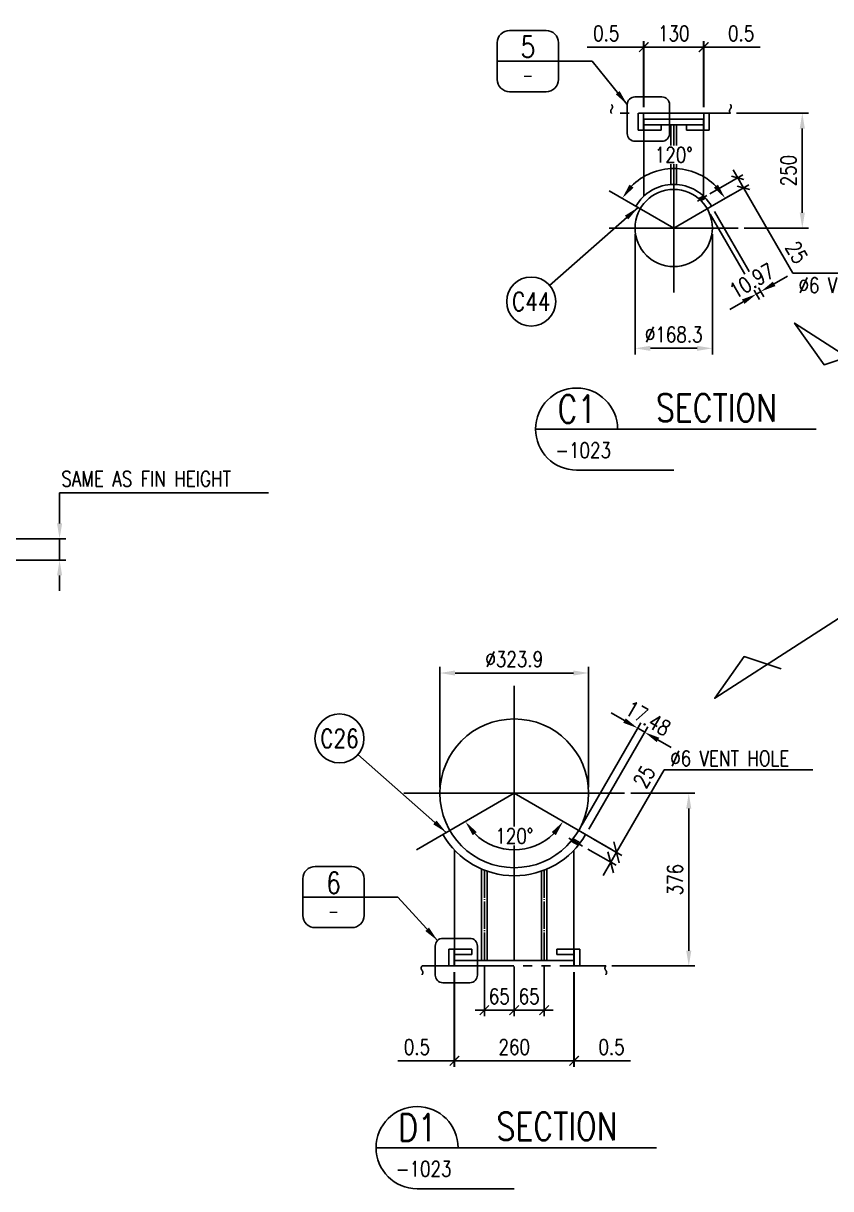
# Model space of a CAD drawing. Header units: millimetres. Extents: x 0 to 91981, y -132907 to 77676.
# Drawn here: x 62907 to 68178, y 6235 to 13848 of the extents above; entities that cross this region are included whole.
import ezdxf
from ezdxf.enums import TextEntityAlignment as Align

# ---------------------------------------------------------------- set-up
doc = ezdxf.new("R2010")
doc.units = ezdxf.units.MM
doc.header["$LTSCALE"] = 60
doc.linetypes.add('JNK-CENTER', pattern=[34, 30, -1.5, 1, -1.5])
doc.linetypes.add('JNK-PHANTOM', pattern=[15, 10, -1, 1, -1, 1, -1])
for name, color, linetype in [('CEN-R', 1, 'JNK-CENTER'), ('CON-C', 4, 'Continuous'), ('CON-G', 3, 'Continuous'), ('CON-W', 7, 'Continuous'), ('CON-Y', 2, 'Continuous'), ('Dim-W', 7, 'Continuous'), ('PHA-M', 6, 'JNK-PHANTOM'), ('PHA-W', 7, 'JNK-PHANTOM'), ('TXT-Y', 2, 'Continuous')]:
    doc.layers.add(name, color=color, linetype=linetype)
doc.layers.add('CONT-G', color=3, linetype='Continuous', lineweight=25)
doc.styles.add('SIMPLEX', font='simplex.shx', dxfattribs={"width": 0.8})
doc.dimstyles.new('DIM40', dxfattribs={"dimscale": 40, "dimtxt": 2.5, "dimasz": 2.5, "dimexe": 1, "dimexo": 1, "dimgap": 1, "dimtad": 1, "dimdec": 1, "dimdsep": 46, "dimtxsty": 'SIMPLEX', "dimcen": 0, "dimclrd": 256, "dimclre": 256, "dimclrt": 2, "dimadec": 1, "dimazin": 2, "dimtfac": 1, "dimtdec": 1, "dimtix": 1, "dimtmove": 2, "dimatfit": 2, "dimfxl": 1, "dimarcsym": 1})
doc.dimstyles.new('DIM40X3', dxfattribs={"dimscale": 40, "dimtxt": 2.5, "dimasz": 2.5, "dimexe": 1, "dimexo": 1, "dimgap": 1, "dimtad": 1, "dimdec": 1, "dimlfac": 0.333333, "dimdsep": 46, "dimtxsty": 'SIMPLEX', "dimcen": 0, "dimclrd": 256, "dimclre": 256, "dimclrt": 2, "dimadec": 1, "dimazin": 2, "dimtfac": 1, "dimtdec": 1, "dimtix": 1, "dimtmove": 2, "dimatfit": 2, "dimfxl": 1, "dimarcsym": 1})

# ---------------------------------------------------------------- blocks, each defined once
blk = doc.blocks.new('_Oblique')
at = {"color": 0, "linetype": 'ByBlock', "lineweight": -2}
blk.add_line((-0.5, -0.5), (0.5, 0.5), dxfattribs=at)
blk = doc.blocks.new('*D407')
at = {"layer": 'CON-W', "lineweight": -2, "transparency": 16777216}
for p, q in [((66958.4, 13300.6), (66958.4, 13732.3)), ((67348.4, 13300.6), (67348.4, 13732.3)), ((66958.4, 13692.3), (67348.4, 13692.3))]:
    blk.add_line(p, q, dxfattribs=at)
at = {"layer": 'DEFPOINTS', "color": 0, "transparency": 16777216}
for p in [(67348.4, 13692.3), (66958.4, 13260.6), (67348.4, 13260.6)]:
    blk.add_point(p, dxfattribs=at)
at = {"layer": 'CON-W', "lineweight": -2, "transparency": 16777216, "xscale": 60, "yscale": 60, "zscale": 60, "rotation": 180}
blk.add_blockref('_Oblique', (66958.4, 13692.3), dxfattribs=at)
at = {"layer": 'CON-W', "lineweight": -2, "transparency": 16777216, "xscale": 60, "yscale": 60, "zscale": 60}
blk.add_blockref('_Oblique', (67348.4, 13692.3), dxfattribs=at)
at = {"layer": 'CON-W', "color": 2, "transparency": 16777216, "insert": (67153.4, 13782.3), "char_height": 100, "attachment_point": 5, "style": 'SIMPLEX'}
blk.add_mtext('130', dxfattribs=at)
blk = doc.blocks.new('*D408')
at = {"layer": 'CON-W', "lineweight": -2, "transparency": 16777216}
for p, q in [((66956.9, 13300.6), (66956.9, 13732.3)), ((66958.4, 13300.6), (66958.4, 13732.3)), ((66956.9, 13692.3), (66589.3, 13692.3)), ((66958.4, 13692.3), (66956.9, 13692.3)), ((66958.4, 13692.3), (67018.4, 13692.3))]:
    blk.add_line(p, q, dxfattribs=at)
at = {"layer": 'DEFPOINTS', "color": 0, "transparency": 16777216}
for p in [(66958.4, 13692.3), (66956.9, 13260.6), (66958.4, 13260.6)]:
    blk.add_point(p, dxfattribs=at)
at = {"layer": 'CON-W', "lineweight": -2, "transparency": 16777216, "xscale": 60, "yscale": 60, "zscale": 60}
blk.add_blockref('_Oblique', (66956.9, 13692.3), dxfattribs=at)
at = {"layer": 'CON-W', "lineweight": -2, "transparency": 16777216, "xscale": 60, "yscale": 60, "zscale": 60, "rotation": 180}
blk.add_blockref('_Oblique', (66958.4, 13692.3), dxfattribs=at)
at = {"layer": 'CON-W', "color": 2, "transparency": 16777216, "insert": (66713.1, 13782.3), "char_height": 100, "attachment_point": 5, "style": 'SIMPLEX'}
blk.add_mtext('0.5', dxfattribs=at)
blk = doc.blocks.new('*D409')
at = {"layer": 'CON-W', "lineweight": -2, "transparency": 16777216}
for p, q in [((67348.4, 13300.6), (67348.4, 13732.3)), ((67349.9, 13300.6), (67349.9, 13732.3)), ((67348.4, 13692.3), (67288.4, 13692.3)), ((67348.4, 13692.3), (67349.9, 13692.3)), ((67349.9, 13692.3), (67717.5, 13692.3))]:
    blk.add_line(p, q, dxfattribs=at)
at = {"layer": 'DEFPOINTS', "color": 0, "transparency": 16777216}
for p in [(67349.9, 13692.3), (67348.4, 13260.6), (67349.9, 13260.6)]:
    blk.add_point(p, dxfattribs=at)
at = {"layer": 'CON-W', "lineweight": -2, "transparency": 16777216, "xscale": 60, "yscale": 60, "zscale": 60}
blk.add_blockref('_Oblique', (67348.4, 13692.3), dxfattribs=at)
at = {"layer": 'CON-W', "lineweight": -2, "transparency": 16777216, "xscale": 60, "yscale": 60, "zscale": 60, "rotation": 180}
blk.add_blockref('_Oblique', (67349.9, 13692.3), dxfattribs=at)
at = {"layer": 'CON-W', "color": 2, "transparency": 16777216, "insert": (67593.7, 13782.3), "char_height": 100, "attachment_point": 5, "style": 'SIMPLEX'}
blk.add_mtext('0.5', dxfattribs=at)
blk = doc.blocks.new('*D538')
at = {"lineweight": -2, "transparency": 16777216}
for p, q in [((67563.4, 13260.6), (68033.1, 13260.6)), ((67993.1, 12610.6), (67993.1, 13160.6)), ((67614.2, 12510.6), (68033.1, 12510.6))]:
    blk.add_line(p, q, dxfattribs=at)
at = {"transparency": 16777216}
for points in [[(67976.4, 13160.6), (68009.8, 13160.6), (67993.1, 13260.6)], [(67976.4, 12610.6), (68009.8, 12610.6), (67993.1, 12510.6)]]:
    blk.add_solid(points, dxfattribs=at)
at = {"layer": 'DEFPOINTS', "color": 0, "transparency": 16777216}
for p in [(67523.4, 13260.6), (67993.1, 13260.6), (67574.2, 12510.6)]:
    blk.add_point(p, dxfattribs=at)
at = {"color": 2, "transparency": 16777216, "insert": (67903.1, 12885.6), "char_height": 100, "attachment_point": 5, "rotation": 90, "style": 'SIMPLEX'}
blk.add_mtext('250', dxfattribs=at)
blk = doc.blocks.new('*D410')
at = {"lineweight": -2, "transparency": 16777216}
for p, q in [((67392, 12602.1), (67713.9, 12044.6)), ((67420.5, 12618.6), (67742.4, 12061)), ((67809, 12145.7), (67895.6, 12195.7)), ((67607.3, 12029.2), (67520.7, 11979.2)), ((67722.4, 12095.7), (67693.9, 12079.2))]:
    blk.add_line(p, q, dxfattribs=at)
at = {"transparency": 16777216}
for points in [[(67800.7, 12160.1), (67817.4, 12131.2), (67722.4, 12095.7)], [(67599, 12043.7), (67615.7, 12014.8), (67693.9, 12079.2)]]:
    blk.add_solid(points, dxfattribs=at)
at = {"layer": 'DEFPOINTS', "color": 0, "transparency": 16777216}
for p in [(67400.5, 12653.2), (67372, 12636.8)]:
    blk.add_point(p, dxfattribs=at)
at = {"color": 2, "transparency": 16777216, "insert": (67663.2, 12165.4), "char_height": 100, "attachment_point": 5, "rotation": 30, "style": 'SIMPLEX', "bg_fill": 3, "box_fill_scale": 1.1, "bg_fill_color": 256, "bg_fill_true_color": 13158600, "bg_fill_transparency": 0}
blk.add_mtext('10.97', dxfattribs=at)
at = {"layer": 'DEFPOINTS', "color": 0, "transparency": 16777216}
blk.add_point((67693.9, 12079.2), dxfattribs=at)
blk = doc.blocks.new('*D411')
at = {"lineweight": -2, "transparency": 16777216}
for p, q in [((66901, 12470.6), (66901, 11684.6)), ((67405.9, 12470.6), (67405.9, 11684.6)), ((67001, 11724.6), (67305.9, 11724.6))]:
    blk.add_line(p, q, dxfattribs=at)
at = {"transparency": 16777216}
for points in [[(67001, 11741.3), (67001, 11707.9), (66901, 11724.6)], [(67305.9, 11741.3), (67305.9, 11707.9), (67405.9, 11724.6)]]:
    blk.add_solid(points, dxfattribs=at)
at = {"layer": 'DEFPOINTS', "color": 0, "transparency": 16777216}
for p in [(66901, 12510.6), (67405.9, 12510.6), (67405.9, 11724.6)]:
    blk.add_point(p, dxfattribs=at)
at = {"color": 2, "transparency": 16777216, "insert": (67153.4, 11814.6), "char_height": 100, "attachment_point": 5, "style": 'SIMPLEX'}
blk.add_mtext('%%C168.3', dxfattribs=at)
blk = doc.blocks.new('*D412')
at = {"layer": 'CON-W', "lineweight": -2, "transparency": 16777216}
for p, q in [((66785, 12723.2), (66782.6, 12724.7)), ((67435.2, 12673.2), (67524.2, 12724.7))]:
    blk.add_line(p, q, dxfattribs=at)
blk.add_arc((67153.4, 12510.6), 388.2, 44.80072, 135.19928, dxfattribs=at)
at = {"layer": 'CON-W', "transparency": 16777216}
for points in [[(66891.2, 12774), (66864.7, 12794.2), (66817.2, 12704.7)], [(67442.1, 12794.2), (67415.6, 12774), (67489.6, 12704.7)]]:
    blk.add_solid(points, dxfattribs=at)
at = {"layer": 'DEFPOINTS', "color": 0, "transparency": 16777216}
for p in [(67286.2, 12875.3), (66819.7, 12703.2), (67400.5, 12653.2), (67153.4, 12510.6), (67153.4, 12510.6)]:
    blk.add_point(p, dxfattribs=at)
at = {"layer": 'CON-W', "color": 2, "transparency": 16777216, "insert": (67153.4, 12988.8), "char_height": 100, "attachment_point": 5, "style": 'SIMPLEX', "bg_fill": 3, "box_fill_scale": 1.1, "bg_fill_color": 256, "bg_fill_true_color": 13158600, "bg_fill_transparency": 0}
blk.add_mtext('120°', dxfattribs=at)
blk = doc.blocks.new('*D539')
at = {"layer": 'DEFPOINTS', "color": 0, "transparency": 16777216}
for p in [(67571.1, 12838.3), (67354.3, 12713.2), (67400.5, 12653.2)]:
    blk.add_point(p, dxfattribs=at)
at = {"layer": 'Dim-W', "lineweight": -2, "transparency": 16777216}
for p, q in [((67571.1, 12838.3), (67541.1, 12890.3)), ((67389, 12733.2), (67605.7, 12858.3)), ((67435.2, 12673.2), (67643.2, 12793.4)), ((67571.1, 12838.3), (67608.6, 12773.4)), ((67608.6, 12773.4), (67930.5, 12215.8))]:
    blk.add_line(p, q, dxfattribs=at)
at = {"layer": 'Dim-W', "lineweight": -2, "transparency": 16777216, "xscale": 60, "yscale": 60, "zscale": 60}
for p, rotation in [((67571.1, 12838.3), 300.0000000000005), ((67608.6, 12773.4), 120.0000000000005)]:
    blk.add_blockref('_Oblique', p, dxfattribs=dict(at, rotation=rotation))
at = {"layer": 'Dim-W', "color": 2, "transparency": 16777216, "insert": (67956.1, 12351.5), "char_height": 100, "attachment_point": 5, "rotation": 300, "style": 'SIMPLEX', "bg_fill": 3, "box_fill_scale": 1.1, "bg_fill_color": 256, "bg_fill_true_color": 13158600, "bg_fill_transparency": 0}
blk.add_mtext('25', dxfattribs=at)
blk = doc.blocks.new('*D560')
at = {"layer": 'DEFPOINTS', "color": 0, "transparency": 16777216}
for p in [(62515.4, 10480.5), (63143.4, 10480.5), (62631.8, 10340.6)]:
    blk.add_point(p, dxfattribs=at)
at = {"layer": 'Dim-W', "lineweight": -2, "transparency": 16777216}
for p, q in [((63143.4, 10580.5), (63143.4, 10680.5)), ((62555.4, 10480.5), (63183.4, 10480.5)), ((63143.4, 10340.6), (63143.4, 10480.5)), ((62671.8, 10340.6), (63183.4, 10340.6)), ((63143.4, 10240.6), (63143.4, 10140.6))]:
    blk.add_line(p, q, dxfattribs=at)
at = {"layer": 'Dim-W', "transparency": 16777216}
for points in [[(63126.8, 10580.5), (63160.1, 10580.5), (63143.4, 10480.5)], [(63126.8, 10240.6), (63160.1, 10240.6), (63143.4, 10340.6)]]:
    blk.add_solid(points, dxfattribs=at)
blk = doc.blocks.new('*D563')
at = {"lineweight": -2, "transparency": 16777216}
for p, q in [((66873, 8817.4), (67292, 8817.4)), ((67252, 8717.4), (67252, 7789.4)), ((66750, 7689.4), (67292, 7689.4))]:
    blk.add_line(p, q, dxfattribs=at)
at = {"transparency": 16777216}
for points in [[(67235.3, 8717.4), (67268.6, 8717.4), (67252, 8817.4)], [(67235.3, 7789.4), (67268.6, 7789.4), (67252, 7689.4)]]:
    blk.add_solid(points, dxfattribs=at)
at = {"layer": 'DEFPOINTS', "color": 0, "transparency": 16777216}
for p in [(66833, 8817.4), (66710, 7689.4), (67252, 7689.4)]:
    blk.add_point(p, dxfattribs=at)
at = {"color": 2, "transparency": 16777216, "insert": (67162, 8253.4), "char_height": 100, "attachment_point": 5, "rotation": 90, "style": 'SIMPLEX'}
blk.add_mtext('376', dxfattribs=at)
blk = doc.blocks.new('*D457')
at = {"lineweight": -2, "transparency": 16777216}
for p, q in [((65626.4, 8857.4), (65626.4, 9643.4)), ((65726.4, 9603.4), (66498.1, 9603.4)), ((66598.1, 8857.4), (66598.1, 9643.4))]:
    blk.add_line(p, q, dxfattribs=at)
at = {"transparency": 16777216}
for points in [[(65726.4, 9620), (65726.4, 9586.7), (65626.4, 9603.4)], [(66498.1, 9620), (66498.1, 9586.7), (66598.1, 9603.4)]]:
    blk.add_solid(points, dxfattribs=at)
at = {"layer": 'DEFPOINTS', "color": 0, "transparency": 16777216}
for p in [(66598.1, 9603.4), (65626.4, 8817.4), (66598.1, 8817.4)]:
    blk.add_point(p, dxfattribs=at)
at = {"color": 2, "transparency": 16777216, "insert": (66112.2, 9693.4), "char_height": 100, "attachment_point": 5, "style": 'SIMPLEX'}
blk.add_mtext('%%C323.9', dxfattribs=at)
blk = doc.blocks.new('*D458')
at = {"layer": 'CON-W', "lineweight": -2, "transparency": 16777216}
blk.add_arc((66112.2, 8817.4), 368.8, 225.58439, 314.41561, dxfattribs=at)
at = {"layer": 'CON-W', "transparency": 16777216}
for points in [[(65841, 8543.8), (65867.3, 8564.2), (65792.9, 8633)], [(66357.2, 8564.2), (66383.5, 8543.8), (66431.6, 8633)]]:
    blk.add_solid(points, dxfattribs=at)
at = {"layer": 'DEFPOINTS', "color": 0, "transparency": 16777216}
for p in [(66112.2, 8817.4), (66112.2, 8817.4), (65473.5, 8448.6), (66751, 8448.6)]:
    blk.add_point(p, dxfattribs=at)
at = {"layer": 'CON-W', "color": 2, "transparency": 16777216, "insert": (66112.2, 8538.6), "char_height": 100, "attachment_point": 5, "style": 'SIMPLEX', "bg_fill": 3, "box_fill_scale": 1.1, "bg_fill_color": 256, "bg_fill_true_color": 13158600, "bg_fill_transparency": 0}
blk.add_mtext('120°', dxfattribs=at)
at = {"layer": 'DEFPOINTS', "color": 0, "transparency": 16777216}
blk.add_point((65986.1, 8470.9), dxfattribs=at)
blk = doc.blocks.new('*D564')
at = {"layer": 'DEFPOINTS', "color": 0, "transparency": 16777216}
for p in [(66964.1, 9216.3), (66533, 8574.5), (66578.4, 8548.3)]:
    blk.add_point(p, dxfattribs=at)
at = {"layer": 'Dim-W', "lineweight": -2, "transparency": 16777216}
for p, q in [((66832.1, 9292.5), (66745.5, 9342.5)), ((66553, 8609.1), (66938.7, 9277.2)), ((66598.4, 8582.9), (66984.1, 9250.9)), ((66918.7, 9242.5), (66964.1, 9216.3)), ((67050.7, 9166.3), (67137.3, 9116.3))]:
    blk.add_line(p, q, dxfattribs=at)
at = {"layer": 'Dim-W', "transparency": 16777216}
for points in [[(66840.4, 9307), (66823.8, 9278.1), (66918.7, 9242.5)], [(67059, 9180.7), (67042.4, 9151.9), (66964.1, 9216.3)]]:
    blk.add_solid(points, dxfattribs=at)
at = {"layer": 'Dim-W', "color": 2, "transparency": 16777216, "insert": (66986.4, 9307.4), "char_height": 100, "attachment_point": 5, "rotation": 330, "style": 'SIMPLEX'}
blk.add_mtext('17.48', dxfattribs=at)
blk = doc.blocks.new('*D459')
at = {"layer": 'CON-W', "lineweight": -2, "transparency": 16777216}
for p, q in [((65720.7, 7649.4), (65720.7, 7029.9)), ((65722.2, 7649.4), (65722.2, 7029.9)), ((65720.7, 7069.9), (65353.1, 7069.9)), ((65722.2, 7069.9), (65720.7, 7069.9)), ((65722.2, 7069.9), (65782.2, 7069.9))]:
    blk.add_line(p, q, dxfattribs=at)
at = {"layer": 'DEFPOINTS', "color": 0, "transparency": 16777216}
for p in [(65720.7, 7689.4), (65722.2, 7689.4), (65722.2, 7069.9)]:
    blk.add_point(p, dxfattribs=at)
at = {"layer": 'CON-W', "lineweight": -2, "transparency": 16777216, "xscale": 60, "yscale": 60, "zscale": 60}
blk.add_blockref('_Oblique', (65720.7, 7069.9), dxfattribs=at)
at = {"layer": 'CON-W', "lineweight": -2, "transparency": 16777216, "xscale": 60, "yscale": 60, "zscale": 60, "rotation": 180}
blk.add_blockref('_Oblique', (65722.2, 7069.9), dxfattribs=at)
at = {"layer": 'CON-W', "color": 2, "transparency": 16777216, "insert": (65476.9, 7159.9), "char_height": 100, "attachment_point": 5, "style": 'SIMPLEX'}
blk.add_mtext('0.5', dxfattribs=at)
blk = doc.blocks.new('*D460')
at = {"layer": 'CON-W', "lineweight": -2, "transparency": 16777216}
for p, q in [((66502.2, 7649.4), (66502.2, 7029.9)), ((66503.7, 7649.4), (66503.7, 7029.9)), ((66502.2, 7069.9), (66442.2, 7069.9)), ((66502.2, 7069.9), (66503.7, 7069.9)), ((66503.7, 7069.9), (66871.4, 7069.9))]:
    blk.add_line(p, q, dxfattribs=at)
at = {"layer": 'DEFPOINTS', "color": 0, "transparency": 16777216}
for p in [(66502.2, 7689.4), (66503.7, 7689.4), (66503.7, 7069.9)]:
    blk.add_point(p, dxfattribs=at)
at = {"layer": 'CON-W', "lineweight": -2, "transparency": 16777216, "xscale": 60, "yscale": 60, "zscale": 60}
blk.add_blockref('_Oblique', (66502.2, 7069.9), dxfattribs=at)
at = {"layer": 'CON-W', "lineweight": -2, "transparency": 16777216, "xscale": 60, "yscale": 60, "zscale": 60, "rotation": 180}
blk.add_blockref('_Oblique', (66503.7, 7069.9), dxfattribs=at)
at = {"layer": 'CON-W', "color": 2, "transparency": 16777216, "insert": (66747.6, 7159.9), "char_height": 100, "attachment_point": 5, "style": 'SIMPLEX'}
blk.add_mtext('0.5', dxfattribs=at)
blk = doc.blocks.new('*D461')
at = {"layer": 'CON-W', "lineweight": -2, "transparency": 16777216}
for p, q in [((65722.2, 7649.4), (65722.2, 7029.9)), ((66502.2, 7649.4), (66502.2, 7029.9)), ((65722.2, 7069.9), (66502.2, 7069.9))]:
    blk.add_line(p, q, dxfattribs=at)
at = {"layer": 'DEFPOINTS', "color": 0, "transparency": 16777216}
for p in [(65722.2, 7689.4), (66502.2, 7689.4), (66502.2, 7069.9)]:
    blk.add_point(p, dxfattribs=at)
at = {"layer": 'CON-W', "lineweight": -2, "transparency": 16777216, "xscale": 60, "yscale": 60, "zscale": 60, "rotation": 180}
blk.add_blockref('_Oblique', (65722.2, 7069.9), dxfattribs=at)
at = {"layer": 'CON-W', "lineweight": -2, "transparency": 16777216, "xscale": 60, "yscale": 60, "zscale": 60}
blk.add_blockref('_Oblique', (66502.2, 7069.9), dxfattribs=at)
at = {"layer": 'CON-W', "color": 2, "transparency": 16777216, "insert": (66112.2, 7159.9), "char_height": 100, "attachment_point": 5, "style": 'SIMPLEX'}
blk.add_mtext('260', dxfattribs=at)
blk = doc.blocks.new('*D462')
at = {"layer": 'DEFPOINTS', "color": 0, "transparency": 16777216}
for p in [(66595.7, 8538.3), (66558.2, 8473.3), (66779.7, 8432)]:
    blk.add_point(p, dxfattribs=at)
at = {"layer": 'Dim-W', "lineweight": -2, "transparency": 16777216}
for p, q in [((66779.7, 8432), (67091.4, 8971.8)), ((66592.9, 8453.3), (66776.9, 8347.1)), ((66630.4, 8518.3), (66814.4, 8412)), ((66742.2, 8367.1), (66779.7, 8432)), ((66742.2, 8367.1), (66692.2, 8280.5))]:
    blk.add_line(p, q, dxfattribs=at)
at = {"layer": 'Dim-W', "lineweight": -2, "transparency": 16777216, "xscale": 100, "yscale": 100, "zscale": 100}
for p, rotation in [((66779.7, 8432), 239.9999999999851), ((66742.2, 8367.1), 59.99999999998499)]:
    blk.add_blockref('_Oblique', p, dxfattribs=dict(at, rotation=rotation))
at = {"layer": 'Dim-W', "color": 2, "transparency": 16777216, "insert": (66961.1, 8926.1), "char_height": 100, "attachment_point": 5, "rotation": 60, "style": 'SIMPLEX', "bg_fill": 3, "box_fill_scale": 1.1, "bg_fill_color": 256, "bg_fill_true_color": 13158600, "bg_fill_transparency": 0}
blk.add_mtext('25', dxfattribs=at)
blk = doc.blocks.new('*D463')
at = {"layer": 'DEFPOINTS', "color": 0, "transparency": 16777216}
for p in [(66112.2, 7725.4), (66307.2, 7725.4), (66307.2, 7400.9)]:
    blk.add_point(p, dxfattribs=at)
at = {"layer": 'PHA-W', "lineweight": -2, "transparency": 16777216}
for p, q in [((66112.2, 7685.4), (66112.2, 7360.9)), ((66307.2, 7685.4), (66307.2, 7360.9)), ((66112.2, 7400.9), (66052.2, 7400.9)), ((66112.2, 7400.9), (66307.2, 7400.9)), ((66307.2, 7400.9), (66367.2, 7400.9))]:
    blk.add_line(p, q, dxfattribs=at)
at = {"layer": 'PHA-W', "lineweight": -2, "transparency": 16777216, "xscale": 60, "yscale": 60, "zscale": 60}
blk.add_blockref('_Oblique', (66112.2, 7400.9), dxfattribs=at)
at = {"layer": 'PHA-W', "lineweight": -2, "transparency": 16777216, "xscale": 60, "yscale": 60, "zscale": 60, "rotation": 180}
blk.add_blockref('_Oblique', (66307.2, 7400.9), dxfattribs=at)
at = {"layer": 'PHA-W', "color": 2, "transparency": 16777216, "insert": (66209.7, 7490.9), "char_height": 100, "attachment_point": 5, "style": 'SIMPLEX'}
blk.add_mtext('65', dxfattribs=at)
blk = doc.blocks.new('*D464')
at = {"layer": 'DEFPOINTS', "color": 0, "transparency": 16777216}
for p in [(65917.2, 7725.4), (66112.2, 7725.4), (65917.2, 7400.9)]:
    blk.add_point(p, dxfattribs=at)
at = {"layer": 'PHA-W', "lineweight": -2, "transparency": 16777216}
for p, q in [((65917.2, 7685.4), (65917.2, 7360.9)), ((66112.2, 7685.4), (66112.2, 7360.9)), ((65917.2, 7400.9), (65857.2, 7400.9)), ((66112.2, 7400.9), (65917.2, 7400.9)), ((66112.2, 7400.9), (66172.2, 7400.9))]:
    blk.add_line(p, q, dxfattribs=at)
at = {"layer": 'PHA-W', "lineweight": -2, "transparency": 16777216, "xscale": 60, "yscale": 60, "zscale": 60}
blk.add_blockref('_Oblique', (65917.2, 7400.9), dxfattribs=at)
at = {"layer": 'PHA-W', "lineweight": -2, "transparency": 16777216, "xscale": 60, "yscale": 60, "zscale": 60, "rotation": 180}
blk.add_blockref('_Oblique', (66112.2, 7400.9), dxfattribs=at)
at = {"layer": 'PHA-W', "color": 2, "transparency": 16777216, "insert": (66014.7, 7490.9), "char_height": 100, "attachment_point": 5, "style": 'SIMPLEX'}
blk.add_mtext('65', dxfattribs=at)
blk = doc.blocks.new('piec-tag')
at = {"layer": 'CON-Y'}
blk.add_circle((0, 0), 4, dxfattribs=at)
at = {"layer": 'CON-G', "style": 'SIMPLEX', "width": 0.8}
blk.add_attdef('P.N', text='', height=3, dxfattribs=at).set_placement((0, 0), align=Align.MIDDLE)
at = {"layer": 'CON-G', "style": 'SIMPLEX', "width": 0.8, "flags": 1}
blk.add_attdef('BOM', (4.48, -3.74), '', height=2.5, dxfattribs=at)
blk = doc.blocks.new('SECTITLE')
at = {"layer": 'CON-G'}
for p, q in [((-1.7, 0), (44.1, 0)), ((5, -6.7), (20.86, -6.7))]:
    blk.add_line(p, q, dxfattribs=at)
blk.add_arc((5, 0), 6.7, 0, 270, dxfattribs=at)
at = {"layer": 'CON-C', "style": 'SIMPLEX', "width": 0.8}
for tag, p in [('ELEVATION', (27.83, 1.22)), ('A', (5.06, 1.04))]:
    blk.add_attdef(tag, text='', height=4.5, dxfattribs=at).set_placement(p, align=Align.CENTER)
at = {"layer": 'CON-Y', "style": 'SIMPLEX', "width": 0.8}
blk.add_attdef('SCALE', text='', height=2.5, dxfattribs=at).set_placement((44.9, -3.72), align=Align.RIGHT)
blk.add_attdef('H0000-0000', (1.54, -4.72), '', height=2.5, dxfattribs=at)
blk = doc.blocks.new('det-tag')
at = {"layer": 'CON-Y'}
blk.add_line((5, 0), (-5, 0), dxfattribs=at)
blk.add_lwpolyline([(-3, -5), (3, -5, 0.414214), (5, -3), (5, 3, 0.414214), (3, 5), (-3, 5, 0.414214), (-5, 3), (-5, -3, 0.414214)], format="xyb", close=True, dxfattribs=at)
at = {"layer": 'CON-G', "style": 'SIMPLEX', "width": 0.8}
blk.add_attdef('TAG', text='', height=3.5, dxfattribs=at).set_placement((0.02, 0.58), align=Align.CENTER)
at = {"layer": 'CON-Y', "style": 'SIMPLEX', "width": 0.8}
blk.add_attdef('-8888', text='', height=2, dxfattribs=at).set_placement((0, -3.34), align=Align.CENTER)

msp = doc.modelspace()

# ---------------------------------------------------------------- linework, layer by layer
at = {"layer": 'CEN-R'}
for p, q in [((67153.40729, 12089.80673), (67153.40729, 13185.55673)), ((66733.0732, 12753.23673), (67153.40729, 12510.55673)), ((67487.13884, 12703.23673), (67153.40729, 12510.55673)), ((66732.65729, 12510.55673), (67574.15729, 12510.55673)), ((66112.24495, 9520.46497), (66112.24495, 7725.40997)), ((65391.49495, 8817.40997), (66832.99495, 8817.40997)), ((65473.49192, 8448.62574), (66112.24495, 8817.40997)), ((66750.99798, 8448.62574), (66112.24495, 8817.40997))]:
    msp.add_line(p, q, dxfattribs=at)
at = {"layer": 'CEN-R', "ltscale": 0.1}
for p, q in [((67370.39732, 12722.43852), (67308.61507, 12686.76852)), ((65917.24495, 8315.68184), (65917.24495, 7725.40997)), ((66307.24495, 8315.68184), (66307.24495, 7725.40997))]:
    msp.add_line(p, q, dxfattribs=at)
at = {"layer": 'CEN-R'}
for points in [[(66748.09121, 13259.149, -0.4), (66748.09121, 13287.49988, 0.4), (66748.09121, 13315.85076, 0.4)], [(67523.42262, 13260.55673, -0.4), (67523.42262, 13288.90761, 0.4), (67523.42262, 13317.25848, 0.4)], [(65509.98182, 7689.40997, 0.4), (65509.98182, 7661.0591, -0.4), (65509.98182, 7632.70822, -0.4)], [(66709.98182, 7689.40997, 0.4), (66709.98182, 7661.0591, -0.4), (66709.98182, 7632.70822, -0.4)]]:
    msp.add_lwpolyline(points, format="xyb", dxfattribs=at)
at = {"layer": 'CON-C'}
for points in [[(69326.54769, 11289.40552), (69106.60484, 11138.97724), (67942.72859, 11889.16407), (68134.84648, 11616.78006), (68376.11064, 11697.15568)], [(68804.79274, 10038.56118), (68584.8499, 10188.98947), (67420.97365, 9438.80263), (67613.09154, 9711.18664), (67854.35569, 9630.81103)]]:
    msp.add_lwpolyline(points, dxfattribs=at)
at = {"layer": 'CON-W'}
for p, q in [((67930.49486, 12215.80124), (68901.43442, 12215.80124)), ((63143.44447, 10780.47338), (64508.00401, 10780.47338)), ((63143.44447, 10680.47338), (63143.44447, 10780.47338)), ((67091.38171, 8971.81097), (68062.32126, 8971.81097))]:
    msp.add_line(p, q, dxfattribs=at)
at = {"layer": 'CONT-G'}
for p, q in [((67348.40729, 13221.55673), (66958.40729, 13221.55673)), ((66958.40729, 12718.89618), (66958.40729, 13221.55673)), ((67348.40729, 13185.55673), (66958.40729, 13185.55673)), ((67135.40729, 12795.34846), (67135.40729, 13185.55673)), ((67171.40729, 12795.34846), (67171.40729, 13185.55673)), ((67348.40729, 12718.89618), (67348.40729, 13221.55673)), ((67347.58677, 12719.66115), (67317.57773, 12702.33542)), ((67360.83555, 12706.52572), (67331.43158, 12689.54934)), ((66502.24495, 8446.38959), (66502.24495, 7689.40997)), ((65899.24495, 8323.05471), (65899.24495, 7725.40997)), ((65935.24495, 8309.05269), (65935.24495, 7725.40997)), ((66289.24495, 8309.05269), (66289.24495, 7725.40997)), ((66325.24495, 8323.05471), (66325.24495, 7725.40997)), ((66112.24495, 7725.40997), (65722.24495, 7725.40997)), ((66502.24495, 7725.40997), (66112.24495, 7725.40997))]:
    msp.add_line(p, q, dxfattribs=at)
at = {"layer": 'Dim-W', "ltscale": 0.2}
msp.add_lwpolyline([(65646.4472, 7869.98236), (65822.00801, 7869.98236, -0.4142135624), (65872.00801, 7819.98236), (65872.00801, 7630.25513, -0.4142135624), (65822.00801, 7580.25513), (65646.4472, 7580.25513, -0.4142135624), (65596.4472, 7630.25513), (65596.4472, 7819.98236, -0.4142135624)], format="xyb", close=True, dxfattribs=at)
at = {"layer": 'PHA-M'}
for p, q in [((67523.42262, 13260.55673), (66745.65296, 13260.55673)), ((66920.90729, 13149.55673), (66920.90729, 13260.55673)), ((66956.90729, 13149.55673), (66956.90729, 13260.55673)), ((67349.90729, 13149.55673), (67349.90729, 13260.55673)), ((67385.90729, 13149.55673), (67385.90729, 13260.55673)), ((66956.90729, 13185.55673), (67070.90729, 13185.55673)), ((67070.90729, 13149.55673), (67070.90729, 13185.55673)), ((67235.90729, 13149.55673), (67235.90729, 13185.55673)), ((67349.90729, 13185.55673), (67235.90729, 13185.55673)), ((66920.90729, 13149.55673), (67070.90729, 13149.55673)), ((67385.90729, 13149.55673), (67235.90729, 13149.55673)), ((65684.74495, 7800.40997), (65684.74495, 7689.40997)), ((65684.74495, 7800.40997), (65834.74495, 7800.40997)), ((65720.74495, 7800.40997), (65720.74495, 7689.40997)), ((65834.74495, 7800.40997), (65834.74495, 7764.40997)), ((66389.74495, 7800.40997), (66389.74495, 7764.40997)), ((66539.74495, 7800.40997), (66389.74495, 7800.40997)), ((66503.74495, 7800.40997), (66503.74495, 7689.40997)), ((66539.74495, 7800.40997), (66539.74495, 7689.40997)), ((65720.74495, 7764.40997), (65834.74495, 7764.40997)), ((66503.74495, 7764.40997), (66389.74495, 7764.40997)), ((65509.98182, 7689.40997), (66709.98182, 7689.40997))]:
    msp.add_line(p, q, dxfattribs=at)

# ---------------------------------------------------------------- block references
at = {"layer": 'CON-W'}
ref = msp.add_blockref('piec-tag', (66222.79972, 12030.2428), dxfattribs=dict(at, xscale=40, yscale=40, zscale=40, rotation=180))
ref.add_attrib('P.N', 'C44', dxfattribs={"layer": 'CON-G', "height": 120, "style": 'SIMPLEX', "width": 0.8}).set_placement((66222.79972, 12030.2428), align=Align.MIDDLE)
ref = msp.add_blockref('piec-tag', (64971.05032, 9176.1414), dxfattribs=dict(at, xscale=-40, yscale=40, zscale=40))
ref.add_attrib('P.N', 'C26', dxfattribs={"layer": 'CON-G', "height": 120, "style": 'SIMPLEX', "width": 0.8}).set_placement((64971.05032, 9176.1414), align=Align.MIDDLE)
at = {"layer": 'Dim-W', "xscale": 40, "yscale": 40, "zscale": 40}
for name, p, values in [('det-tag', (66201.09683, 13601.13933), {'TAG': '5', '-8888': '-'}), ('SECTITLE', (66319.00729, 11197.28343), {'H0000-0000': '-1023', 'A': 'C1', 'ELEVATION': 'SECTION'}), ('det-tag', (64931.74676, 8139.8431), {'TAG': '6', '-8888': '-'}), ('SECTITLE', (65277.84495, 6502.54137), {'H0000-0000': '-1023', 'A': 'D1', 'ELEVATION': 'SECTION'})]:
    msp.add_blockref(name, p, dxfattribs=at).add_auto_attribs(values)

# ---------------------------------------------------------------- texts
at = {"layer": 'CON-W', "color": 2, "style": 'SIMPLEX', "width": 0.8}
msp.add_text('SAME AS FIN HEIGHT', height=100, dxfattribs=at).set_placement((63155.38423, 10821.81504))
at = {"layer": 'TXT-Y', "style": 'SIMPLEX', "width": 0.8}
for p in [(67968.12375, 12086.33713), (67130.4121, 8995.60898)]:
    msp.add_text('%%C6 VENT HOLE', height=100, dxfattribs=at).set_placement(p)

# ---------------------------------------------------------------- dimensions: what is measured, and where the dimension line sits
for base, p1, p2, angle, picture, middle in [((67993.1148, 13260.55673), (67574.15729, 12510.55673), (67523.42262, 13260.55673), 270, '*D538', (67903.1148, 12885.55673)), ((67251.95246, 7689.40997), (66832.99495, 8817.40997), (66709.98182, 7689.40997), 90, '*D563', (67161.95246, 8253.40997))]:
    dim = msp.add_linear_dim(base=base, p1=p1, p2=p2, angle=angle, dimstyle='DIM40X3')
    dim.commit()
    dim.dimension.update_dxf_attribs({"geometry": picture, "text_midpoint": middle})
dim = msp.add_linear_dim(base=(66598.09495, 9603.36417), p1=(65626.39495, 8817.40997), p2=(66598.09495, 8817.40997), text='%%C<>', dimstyle='DIM40X3')
dim.commit()
dim.dimension.update_dxf_attribs({"geometry": '*D457', "text_midpoint": (66112.24495, 9693.36417)})
at = {"layer": 'CON-W'}
for base, p1, p2, picture, middle in [((66958.40729, 13692.28024), (66956.90729, 13260.55673), (66958.40729, 13260.55673), '*D408', (66713.09777, 13692.28024)), ((67349.90729, 13692.28024), (67348.40729, 13260.55673), (67349.90729, 13260.55673), '*D409', (67593.71681, 13692.28024)), ((65722.24495, 7069.86047), (65720.74495, 7689.40997), (65722.24495, 7689.40997), '*D459', (65476.93543, 7069.86047)), ((66503.74495, 7069.86047), (66502.24495, 7689.40997), (66503.74495, 7689.40997), '*D460', (66747.55448, 7069.86047))]:
    dim = msp.add_linear_dim(base=base, p1=p1, p2=p2, dimstyle='DIM40X3', override={"dimasz": 1.5, "dimblk1": 'Oblique', "dimblk2": 'Oblique', "dimsah": 1, "dimtmove": 0}, dxfattribs=at)
    dim.commit()
    dim.dimension.update_dxf_attribs({"geometry": picture, "text_midpoint": middle, "dimtype": 160})
for base, p1, p2, picture, middle in [((67348.40729, 13692.28024), (66958.40729, 13260.55673), (67348.40729, 13260.55673), '*D407', (67153.40729, 13782.28024)), ((66502.24495, 7069.86047), (65722.24495, 7689.40997), (66502.24495, 7689.40997), '*D461', (66112.24495, 7159.86047))]:
    dim = msp.add_linear_dim(base=base, p1=p1, p2=p2, dimstyle='DIM40X3', override={"dimasz": 1.5, "dimblk1": 'Oblique', "dimblk2": 'Oblique', "dimsah": 1, "dimtmove": 0}, dxfattribs=at)
    dim.commit()
    dim.dimension.update_dxf_attribs({"geometry": picture, "text_midpoint": middle})
at = {"layer": 'Dim-W'}
dim = msp.add_linear_dim(base=(63143.44447, 10480.47338), p1=(62631.83891, 10340.59416), p2=(62515.38601, 10480.47338), angle=90, text=' ', dimstyle='DIM40', dxfattribs=at)
dim.commit()
dim.dimension.update_dxf_attribs({"geometry": '*D560', "text_midpoint": (63143.44447, 10410.53377)})
at = {"layer": 'PHA-W'}
for base, p2, picture, middle in [((65917.24495, 7400.9147), (65917.24495, 7725.40997), '*D464', (66014.74495, 7490.9147)), ((66307.24495, 7400.9147), (66307.24495, 7725.40997), '*D463', (66209.74495, 7490.9147))]:
    dim = msp.add_linear_dim(base=base, p1=(66112.24495, 7725.40997), p2=p2, dimstyle='DIM40X3', override={"dimasz": 1.5, "dimblk1": 'Oblique', "dimblk2": 'Oblique', "dimsah": 1}, dxfattribs=at)
    dim.commit()
    dim.dimension.update_dxf_attribs({"geometry": picture, "text_midpoint": middle})

# ---------------------------------------------------------------- leaders
at = {"layer": 'Dim-W'}
for points in [[(66850.60953, 13317.07711), (66620.54124, 13601.13933), (66401.09683, 13601.13933)], [(65611.09186, 7855.3377), (65351.19117, 8139.8431), (65131.74676, 8139.8431)]]:
    msp.add_leader(points, dimstyle='DIM40', override={"dimgap": 1, "dimtad": 0}, dxfattribs=at)

# ---------------------------------------------------------------- next in the draw order: dimensions: what is measured, and where the dimension line sits
dim = msp.add_aligned_dim(p1=(67400.5363, 12653.23673), p2=(67372.0354, 12636.78173), distance=643.80952, dimstyle='DIM40X3', override={"dimdec": 2, "dimtfill": 1})
dim.commit()
dim.dimension.update_dxf_attribs({"geometry": '*D410', "text_midpoint": (67663.19061, 12165.39611)})
at = {"layer": 'CON-W'}
dim = msp.add_angular_dim_2l(base=(65986.11332, 8470.86615), line1=((66750.99798, 8448.62574), (66112.24495, 8817.40997)), line2=((65473.49192, 8448.62574), (66112.24495, 8817.40997)), dimstyle='DIM40X3', override={"dimtfill": 1}, dxfattribs=at)
dim.commit()
dim.dimension.update_dxf_attribs({"geometry": '*D458', "text_midpoint": (66112.24495, 8538.62574)})

# ---------------------------------------------------------------- next in the draw order: linework, layer by layer
at = {"layer": 'CEN-R', "ltscale": 0.1}
msp.add_line((66558.23828, 8473.31307), (66469.52263, 8524.53307), dxfattribs=at)
at = {"layer": 'CONT-G'}
for p, q in [((65646.07214, 8548.26497), (65691.48651, 8574.48497)), ((66578.41777, 8548.26497), (66533.0034, 8574.48497)), ((66530.70678, 8478.81608), (66484.66704, 8505.39714)), ((66541.90043, 8493.13803), (66496.10304, 8519.57917)), ((65722.24495, 8446.38959), (65722.24495, 7689.40997))]:
    msp.add_line(p, q, dxfattribs=at)
msp.add_circle((66112.24495, 8817.40997), 485.85, dxfattribs=at)
msp.add_arc((66112.24495, 8817.40997), 538.29, 210, 330, dxfattribs=at)

# ---------------------------------------------------------------- next in the draw order: dimensions: what is measured, and where the dimension line sits
dim = msp.add_linear_dim(base=(67405.85729, 11724.60253), p1=(66900.95729, 12510.55673), p2=(67405.85729, 12510.55673), text='%%C<>', dimstyle='DIM40X3')
dim.commit()
dim.dimension.update_dxf_attribs({"geometry": '*D411', "text_midpoint": (67153.40729, 11814.60253)})
at = {"layer": 'Dim-W'}
dim = msp.add_aligned_dim(p1=(66533.0034, 8574.48497), p2=(66578.41777, 8548.26497), distance=771.38951, dimstyle='DIM40X3', override={"dimdec": 2}, dxfattribs=at)
dim.commit()
dim.dimension.update_dxf_attribs({"geometry": '*D564', "text_midpoint": (66986.40534, 9307.36018)})

# ---------------------------------------------------------------- next in the draw order: leaders
msp.add_leader([(65668.77933, 8561.37497), (65091.21438, 9070.49766)], dimstyle='DIM40', override={"dimgap": 1, "dimtad": 0})

# ---------------------------------------------------------------- next in the draw order: dimensions: what is measured, and where the dimension line sits
at = {"layer": 'CON-W'}
dim = msp.add_angular_dim_2l(base=(67286.17721, 12875.33909), line1=((67400.5363, 12653.23673), (67153.40729, 12510.55673)), line2=((66819.67574, 12703.23673), (67153.40729, 12510.55673)), dimstyle='DIM40X3', override={"dimtfill": 1}, dxfattribs=at)
dim.commit()
dim.dimension.update_dxf_attribs({"geometry": '*D412', "text_midpoint": (67153.40729, 12988.75001)})
at = {"layer": 'Dim-W'}
dim = msp.add_linear_dim(base=(66779.73992, 8432.03157), p1=(66558.23828, 8473.31307), p2=(66595.73828, 8538.26497), angle=60, dimstyle='DIM40X3', override={"dimblk1": 'Oblique', "dimblk2": 'Oblique', "dimsah": 1, "dimtmove": 0, "dimtfill": 1}, dxfattribs=at)
dim.commit()
dim.dimension.update_dxf_attribs({"geometry": '*D462', "text_midpoint": (67039.00075, 8881.0845), "dimtype": 161})

# ---------------------------------------------------------------- next in the draw order: linework, layer by layer
at = {"layer": 'CONT-G'}
msp.add_line((66934.77918, 12636.78173), (66906.27828, 12653.23673), dxfattribs=at)
msp.add_circle((67153.40729, 12510.55673), 252.45, dxfattribs=at)
msp.add_arc((67153.40729, 12510.55673), 285.36, 30, 150, dxfattribs=at)
at = {"layer": 'Dim-W', "ltscale": 0.2}
msp.add_lwpolyline([(66900.60953, 13367.07711), (67076.17035, 13367.07711, -0.4142135624), (67126.17035, 13317.07711), (67126.17035, 13127.34988, -0.4142135624), (67076.17035, 13077.34988), (66900.60953, 13077.34988, -0.4142135624), (66850.60953, 13127.34988), (66850.60953, 13317.07711, -0.4142135624)], format="xyb", close=True, dxfattribs=at)

# ---------------------------------------------------------------- next in the draw order: leaders
msp.add_leader([(66920.52873, 12645.00923), (66342.96378, 12135.88654)], dimstyle='DIM40', override={"dimgap": 1, "dimtad": 0})

# ---------------------------------------------------------------- next in the draw order: dimensions: what is measured, and where the dimension line sits
at = {"layer": 'Dim-W'}
dim = msp.add_linear_dim(base=(67571.0901, 12838.30855), p1=(67400.5363, 12653.23673), p2=(67354.34805, 12713.17247), angle=300, dimstyle='DIM40X3', override={"dimasz": 1.5, "dimblk1": 'Oblique', "dimblk2": 'Oblique', "dimsah": 1, "dimtmove": 0, "dimtfill": 1}, dxfattribs=at)
dim.commit()
dim.dimension.update_dxf_attribs({"geometry": '*D539', "text_midpoint": (67878.11391, 12306.52771), "dimtype": 160})

# ---------------------------------------------------------------- next in the draw order: linework, layer by layer
at = {"layer": 'CONT-G'}
msp.add_line((67372.0354, 12636.78173), (67400.5363, 12653.23673), dxfattribs=at)

doc.saveas('drawing.dxf')
